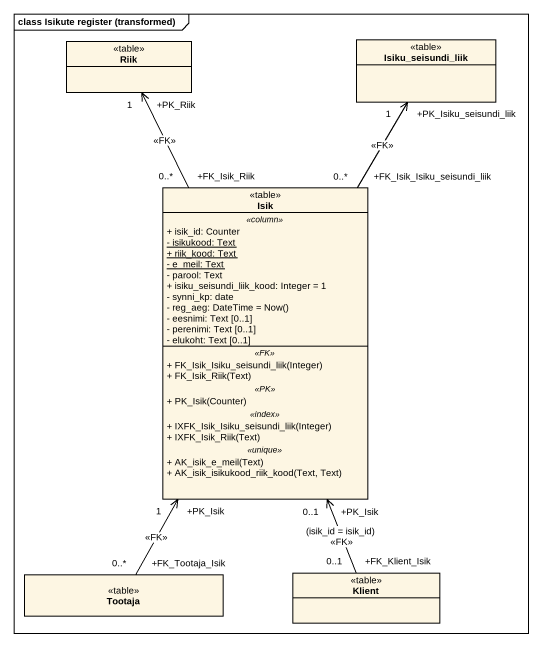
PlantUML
@startuml
mainframe class Isikute register (transformed)
hide circle
hide empty members
skinparam classAttributeIconSize 0
class Riik <<table>>
class Isiku_seisundi_liik <<table>>
class Isik <<table>> {
  .. <<column>> ..
  + isik_id: Counter
  {static} - isikukood: Text
  {static} + riik_kood: Text
  {static} - e_meil: Text
  - parool: Text
  + isiku_seisundi_liik_kood: Integer = 1
  - synni_kp: date
  {field} - reg_aeg: DateTime = Now()
  - eesnimi: Text [0..1]
  - perenimi: Text [0..1]
  - elukoht: Text [0..1]
  .. <<FK>> ..
  + FK_Isik_Isiku_seisundi_liik(Integer)
  + FK_Isik_Riik(Text)
  .. <<PK>> ..
  + PK_Isik(Counter)
  .. <<index>> ..
  + IXFK_Isik_Isiku_seisundi_liik(Integer)
  + IXFK_Isik_Riik(Text)
  .. <<unique>> ..
  + AK_isik_e_meil(Text)
  + AK_isik_isikukood_riik_kood(Text, Text)
}
class Tootaja <<table>>
class Klient <<table>>
Isik "+FK_Isik_Riik\n0..*" -up-> "+PK_Riik\n1" Riik : <<FK>>
Isik "+FK_Isik_Isiku_seisundi_liik\n0..*" -up-> "+PK_Isiku_seisundi_liik\n1" Isiku_seisundi_liik : <<FK>>
Tootaja "+FK_Tootaja_Isik\n0..*" -up-> "+PK_Isik\n1" Isik : <<FK>>
Klient "+FK_Klient_Isik\n0..1" -up-> "+PK_Isik\n0..1" Isik : (isik_id = isik_id)\n<<FK>>
@enduml
